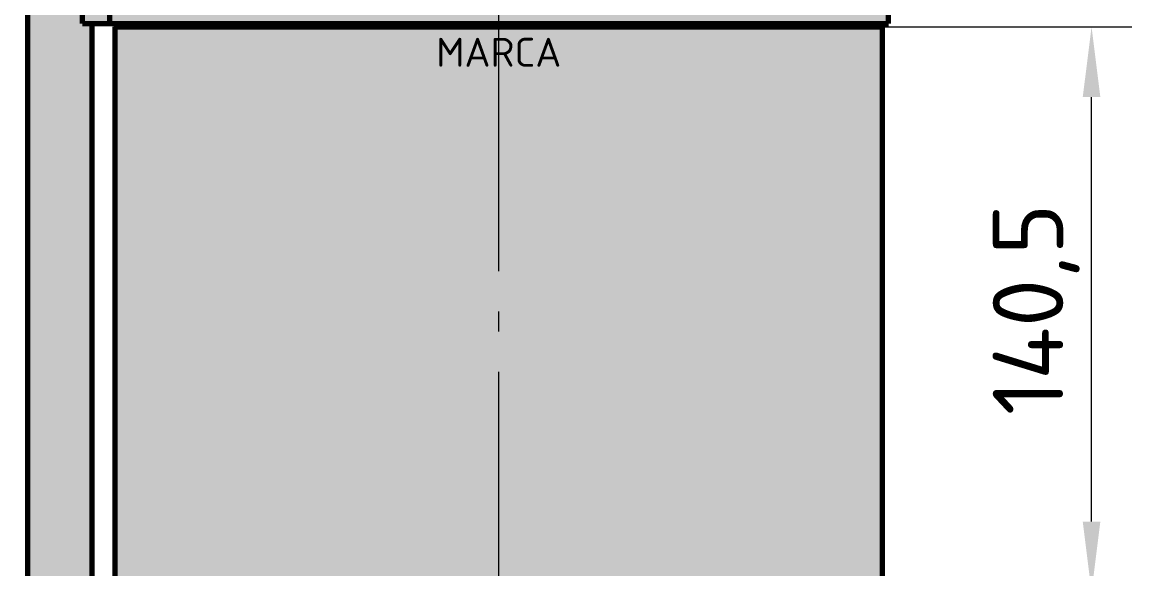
# Model space of a CAD drawing. Header units: millimetres. Extents: x 0 to 2382, y 0 to 420.
# Drawn here: x 2155.8 to 2210.9, y 251.2 to 278.4 of the extents above; entities that cross this region are included whole.
import ezdxf
from ezdxf.enums import TextEntityAlignment as Align

# ---------------------------------------------------------------- set-up
doc = ezdxf.new("R2010")
doc.units = ezdxf.units.MM
doc.linetypes.add('IRAM-F-TRAZO-PUNTO', pattern=[20, 15, -2, 1, -2])
for name, color, linetype, lineweight in [('01-VISIBLE', 7, 'CONTINUOUS', 70), ('03-EJE', 1, 'IRAM-F-TRAZO-PUNTO', 18), ('04-COTA', 3, 'CONTINUOUS', 18), ('13-GRAFICA', 30, 'CONTINUOUS', 18)]:
    doc.layers.add(name, color=color, linetype=linetype, lineweight=lineweight)
doc.styles.add('ISO3098', font='isocpeur.ttf')
doc.dimstyles.new('FLAMA-IRAM', dxfattribs={"dimtxt": 3.5, "dimasz": 3.5, "dimexe": 2, "dimexo": 1.5, "dimgap": 1, "dimtad": 1, "dimdec": 1, "dimtxsty": 'ISO3098', "dimblk": 'IRAM_FLECHA', "dimblk1": 'IRAM_FLECHA', "dimblk2": 'IRAM_FLECHA', "dimcen": 2.5, "dimclrd": 256, "dimclre": 256, "dimclrt": 256, "dimazin": 3, "dimtfac": 1, "dimtmove": 0, "dimatfit": 3, "dimlwd": 18, "dimlwe": 18})

# ---------------------------------------------------------------- blocks, each defined once
blk = doc.blocks.new('IRAM_FLECHA')
blk.add_solid([(0, 0), (-1, 0.125), (-1, -0.125)])

msp = doc.modelspace()

# ---------------------------------------------------------------- hatches: boundary and pattern name
at = {"layer": '13-GRAFICA', "true_color": 0x202020}
h = msp.add_hatch(color=7, dxfattribs=at)
h.dxf.hatch_style = 1
h.paths.add_polyline_path([(2155.273, 234.2), (2155.273, 234.5), (2155.373, 234.5), (2155.373, 235.1), (2155.473, 235.1), (2155.473, 235.7), (2155.573, 235.7), (2155.573, 236.3), (2155.673, 236.3), (2155.673, 236.9), (2155.773, 236.9), (2155.773, 237.5), (2155.873, 237.5), (2155.873, 238.1), (2155.973, 238.1), (2155.973, 238.7), (2156.073, 238.7), (2156.073, 291.9), (2159.273, 291.9), (2159.273, 281.9), (2158.773, 281.9), (2158.773, 278.3), (2159.273, 278.3), (2159.273, 238.6), (2159.373, 238.6), (2159.373, 237.9), (2159.473, 237.9), (2159.473, 237.2), (2159.573, 237.2), (2159.573, 236.5), (2159.673, 236.5), (2159.873, 234.7), (2159.973, 234.7), (2159.973, 234.3), (2160.273, 234.2), (2160.273, 233), (2155.073, 233), (2155.073, 234.2)])
h = msp.add_hatch(color=7, dxfattribs=at)
h.dxf.hatch_style = 1
h.paths.add_polyline_path([(2158.773, 278.3), (2158.773, 281.9), (2198.873, 281.9), (2198.873, 278.3)])
at = {"layer": '13-GRAFICA', "true_color": 0xc4c8ce}
h = msp.add_hatch(color=7, dxfattribs=at)
h.dxf.hatch_style = 1
h.paths.add_polyline_path([(2161.173, 278.3), (2161.173, 278.2), (2160.573, 278.2), (2160.573, 250), (2161.173, 250), (2161.173, 249.4), (2160.473, 249.4), (2160.473, 278.3)])
at = {"layer": '13-GRAFICA', "true_color": 0xffffff}
h = msp.add_hatch(color=7, dxfattribs=at)
h.dxf.hatch_style = 1
h.paths.add_polyline_path([(2160.573, 250), (2160.573, 278.2), (2198.373, 278.2), (2198.373, 250)])
at = {"layer": '13-GRAFICA', "true_color": 0xffd200}
h = msp.add_hatch(color=7, dxfattribs=at)
h.dxf.hatch_style = 1
h.paths.add_polyline_path([(2163.99, 277.719), (2163.99, 277.232), (2163.542, 277.232), (2163.121, 277.232), (2162.727, 277.232), (2162.362, 277.232), (2162.025, 277.232), (2161.717, 277.232), (2161.44, 277.232), (2161.192, 277.232), (2160.975, 277.232), (2160.79, 277.232), (2160.635, 277.232), (2160.573, 277.232), (2160.573, 278.2), (2163.99, 278.2)])
at = {"layer": '13-GRAFICA', "true_color": 0xc4c8ce}
h = msp.add_hatch(color=7, dxfattribs=at)
h.dxf.hatch_style = 1
h.paths.add_polyline_path([(2162.173, 278.3), (2162.173, 278.2), (2161.173, 278.2), (2161.173, 278.3)])
h = msp.add_hatch(color=7, dxfattribs=at)
h.dxf.hatch_style = 1
h.paths.add_polyline_path([(2162.973, 278.3), (2162.973, 278.2), (2162.173, 278.2), (2162.173, 278.3)])
h = msp.add_hatch(color=7, dxfattribs=at)
h.dxf.hatch_style = 1
h.paths.add_polyline_path([(2164.573, 278.3), (2164.573, 278.2), (2162.973, 278.2), (2162.973, 278.3)])
at = {"layer": '13-GRAFICA', "true_color": 0xffd200}
h = msp.add_hatch(color=7, dxfattribs=at)
h.dxf.hatch_style = 1
h.paths.add_polyline_path([(2194.956, 277.503), (2194.956, 276.8), (2194.956, 276.097), (2194.956, 275.394), (2194.956, 274.691), (2194.956, 273.989), (2194.956, 273.286), (2194.483, 273.286), (2193.984, 273.286), (2193.46, 273.286), (2192.913, 273.286), (2192.344, 273.286), (2191.753, 273.286), (2191.141, 273.286), (2190.51, 273.286), (2189.86, 273.286), (2189.193, 273.286), (2188.509, 273.286), (2187.811, 273.286), (2187.098, 273.286), (2186.372, 273.286), (2185.635, 273.286), (2184.888, 273.286), (2184.131, 273.286), (2183.367, 273.286), (2182.596, 273.286), (2181.82, 273.286), (2181.04, 273.286), (2180.257, 273.286), (2179.473, 273.286), (2178.689, 273.286), (2177.906, 273.286), (2177.126, 273.286), (2176.35, 273.286), (2175.579, 273.286), (2174.815, 273.286), (2174.058, 273.286), (2173.311, 273.286), (2172.574, 273.286), (2171.848, 273.286), (2171.135, 273.286), (2170.437, 273.286), (2169.753, 273.286), (2169.086, 273.286), (2168.436, 273.286), (2167.805, 273.286), (2167.193, 273.286), (2166.602, 273.286), (2166.033, 273.286), (2165.486, 273.286), (2164.962, 273.286), (2164.463, 273.286), (2163.99, 273.286), (2163.99, 273.989), (2163.99, 274.691), (2163.99, 275.394), (2163.99, 276.097), (2163.99, 276.8), (2163.99, 277.503), (2163.99, 278.2), (2194.956, 278.2)])
at = {"layer": '13-GRAFICA', "true_color": 0xc4c8ce}
h = msp.add_hatch(color=7, dxfattribs=at)
h.dxf.hatch_style = 1
h.paths.add_polyline_path([(2165.773, 278.3), (2165.773, 278.2), (2164.573, 278.2), (2164.573, 278.3)])
h = msp.add_hatch(color=7, dxfattribs=at)
h.dxf.hatch_style = 1
h.paths.add_polyline_path([(2167.873, 278.3), (2167.873, 278.2), (2165.773, 278.2), (2165.773, 278.3)])
h = msp.add_hatch(color=7, dxfattribs=at)
h.dxf.hatch_style = 1
h.paths.add_polyline_path([(2169.273, 278.3), (2169.273, 278.2), (2167.873, 278.2), (2167.873, 278.3)])
h = msp.add_hatch(color=7, dxfattribs=at)
h.dxf.hatch_style = 1
h.paths.add_polyline_path([(2171.773, 278.3), (2171.773, 278.2), (2169.273, 278.2), (2169.273, 278.3)])
h = msp.add_hatch(color=7, dxfattribs=at)
h.dxf.hatch_style = 1
h.paths.add_polyline_path([(2173.473, 278.3), (2173.473, 278.2), (2171.773, 278.2), (2171.773, 278.3)])
h = msp.add_hatch(color=7, dxfattribs=at)
h.dxf.hatch_style = 1
h.paths.add_polyline_path([(2176.173, 278.3), (2176.173, 278.2), (2173.473, 278.2), (2173.473, 278.3)])
h = msp.add_hatch(color=7, dxfattribs=at)
h.dxf.hatch_style = 1
h.paths.add_polyline_path([(2179.173, 278.3), (2179.173, 278.2), (2176.173, 278.2), (2176.173, 278.3)])
h = msp.add_hatch(color=7, dxfattribs=at)
h.dxf.hatch_style = 1
h.paths.add_polyline_path([(2179.173, 278.2), (2179.173, 278.3), (2179.773, 278.3), (2179.773, 278.2)])
h = msp.add_hatch(color=7, dxfattribs=at)
h.dxf.hatch_style = 1
h.paths.add_polyline_path([(2179.773, 278.2), (2179.773, 278.3), (2182.473, 278.3), (2182.473, 278.2)])
h = msp.add_hatch(color=7, dxfattribs=at)
h.dxf.hatch_style = 1
h.paths.add_polyline_path([(2182.473, 278.2), (2182.473, 278.3), (2184.773, 278.3), (2184.773, 278.2)])
h = msp.add_hatch(color=7, dxfattribs=at)
h.dxf.hatch_style = 1
h.paths.add_polyline_path([(2184.773, 278.2), (2184.773, 278.3), (2185.473, 278.3), (2185.473, 278.2)])
h = msp.add_hatch(color=7, dxfattribs=at)
h.dxf.hatch_style = 1
h.paths.add_polyline_path([(2185.473, 278.2), (2185.473, 278.3), (2186.773, 278.3), (2186.773, 278.2)])
h = msp.add_hatch(color=7, dxfattribs=at)
h.dxf.hatch_style = 1
h.paths.add_polyline_path([(2186.773, 278.2), (2186.773, 278.3), (2189.473, 278.3), (2189.473, 278.2)])
h = msp.add_hatch(color=7, dxfattribs=at)
h.dxf.hatch_style = 1
h.paths.add_polyline_path([(2189.473, 278.2), (2189.473, 278.3), (2190.673, 278.3), (2190.673, 278.2)])
h = msp.add_hatch(color=7, dxfattribs=at)
h.dxf.hatch_style = 1
h.paths.add_polyline_path([(2190.673, 278.2), (2190.673, 278.3), (2193.073, 278.3), (2193.073, 278.2)])
h = msp.add_hatch(color=7, dxfattribs=at)
h.dxf.hatch_style = 1
h.paths.add_polyline_path([(2193.073, 278.2), (2193.073, 278.3), (2193.873, 278.3), (2193.873, 278.2)])
h = msp.add_hatch(color=7, dxfattribs=at)
h.dxf.hatch_style = 1
h.paths.add_polyline_path([(2193.873, 278.2), (2193.873, 278.3), (2194.573, 278.3), (2194.573, 278.2)])
h = msp.add_hatch(color=7, dxfattribs=at)
h.dxf.hatch_style = 1
h.paths.add_polyline_path([(2194.573, 278.2), (2194.573, 278.3), (2195.873, 278.3), (2195.873, 278.2)])
at = {"layer": '13-GRAFICA', "true_color": 0xffd200}
h = msp.add_hatch(color=7, dxfattribs=at)
h.dxf.hatch_style = 1
h.paths.add_polyline_path([(2198.311, 277.232), (2198.156, 277.232), (2197.971, 277.232), (2197.754, 277.232), (2197.506, 277.232), (2197.229, 277.232), (2196.921, 277.232), (2196.584, 277.232), (2196.219, 277.232), (2195.825, 277.232), (2195.404, 277.232), (2194.956, 277.232), (2194.956, 277.719), (2194.956, 278.2), (2198.373, 278.2), (2198.373, 277.232)])
at = {"layer": '13-GRAFICA', "true_color": 0xc4c8ce}
h = msp.add_hatch(color=7, dxfattribs=at)
h.dxf.hatch_style = 1
h.paths.add_polyline_path([(2195.873, 278.2), (2195.873, 278.3), (2196.373, 278.3), (2196.373, 278.2)])
h = msp.add_hatch(color=7, dxfattribs=at)
h.dxf.hatch_style = 1
h.paths.add_polyline_path([(2196.373, 278.2), (2196.373, 278.3), (2197.873, 278.3), (2197.873, 278.2)])
h = msp.add_hatch(color=7, dxfattribs=at)
h.dxf.hatch_style = 1
h.paths.add_polyline_path([(2198.373, 250), (2198.373, 278.2), (2197.873, 278.2), (2197.873, 278.3), (2198.473, 278.3), (2198.473, 231.8), (2198.073, 231.8), (2198.073, 231.9), (2197.973, 231.9), (2197.973, 231.5), (2198.073, 231.5), (2198.073, 231.6), (2198.473, 231.6), (2198.473, 229), (2197.873, 229), (2197.873, 231.6), (2197.873, 231.8), (2197.873, 250)])
at = {"layer": '13-GRAFICA', "true_color": 0x191919}
h = msp.add_hatch(color=7, dxfattribs=at)
h.dxf.hatch_style = 1
h.paths.add_polyline_path([(2194.483, 272.531), (2193.984, 272.531), (2193.46, 272.531), (2192.913, 272.531), (2192.344, 272.531), (2191.753, 272.531), (2191.141, 272.531), (2190.51, 272.531), (2189.86, 272.531), (2189.193, 272.531), (2188.509, 272.531), (2187.811, 272.531), (2187.098, 272.531), (2186.372, 272.531), (2185.635, 272.531), (2184.888, 272.531), (2184.131, 272.531), (2183.367, 272.531), (2182.596, 272.531), (2181.82, 272.531), (2181.04, 272.531), (2180.257, 272.531), (2179.473, 272.531), (2178.689, 272.531), (2177.906, 272.531), (2177.126, 272.531), (2176.35, 272.531), (2175.579, 272.531), (2174.815, 272.531), (2174.058, 272.531), (2173.311, 272.531), (2172.574, 272.531), (2171.848, 272.531), (2171.135, 272.531), (2170.437, 272.531), (2169.753, 272.531), (2169.086, 272.531), (2168.436, 272.531), (2167.805, 272.531), (2167.193, 272.531), (2166.602, 272.531), (2166.033, 272.531), (2165.486, 272.531), (2164.962, 272.531), (2164.463, 272.531), (2163.99, 272.531), (2163.99, 273.286), (2164.463, 273.286), (2164.962, 273.286), (2165.486, 273.286), (2166.033, 273.286), (2166.602, 273.286), (2167.193, 273.286), (2167.805, 273.286), (2168.436, 273.286), (2169.086, 273.286), (2169.753, 273.286), (2170.437, 273.286), (2171.135, 273.286), (2171.848, 273.286), (2172.574, 273.286), (2173.311, 273.286), (2174.058, 273.286), (2174.815, 273.286), (2175.579, 273.286), (2176.35, 273.286), (2177.126, 273.286), (2177.906, 273.286), (2178.689, 273.286), (2179.473, 273.286), (2180.257, 273.286), (2181.04, 273.286), (2181.82, 273.286), (2182.596, 273.286), (2183.367, 273.286), (2184.131, 273.286), (2184.888, 273.286), (2185.635, 273.286), (2186.372, 273.286), (2187.098, 273.286), (2187.811, 273.286), (2188.509, 273.286), (2189.193, 273.286), (2189.86, 273.286), (2190.51, 273.286), (2191.141, 273.286), (2191.753, 273.286), (2192.344, 273.286), (2192.913, 273.286), (2193.46, 273.286), (2193.984, 273.286), (2194.483, 273.286), (2194.956, 273.286), (2194.956, 272.531)])
at = {"layer": '13-GRAFICA', "true_color": 0xebebeb}
h = msp.add_hatch(color=7, dxfattribs=at)
h.dxf.hatch_style = 1
h.paths.add_polyline_path([(2168.884, 261.43), (2168.273, 261.43), (2167.679, 261.43), (2167.103, 261.43), (2166.546, 261.43), (2166.008, 261.43), (2165.49, 261.43), (2165.49, 262.21), (2165.49, 262.99), (2165.49, 263.77), (2165.49, 264.55), (2165.49, 265.33), (2166.008, 265.33), (2166.546, 265.33), (2167.103, 265.33), (2167.679, 265.33), (2168.273, 265.33), (2168.884, 265.33), (2169.51, 265.33), (2169.51, 264.55), (2169.51, 263.77), (2169.51, 262.99), (2169.51, 262.21), (2169.51, 261.43)])
h = msp.add_hatch(color=7, dxfattribs=at)
h.dxf.hatch_style = 1
h.paths.add_polyline_path([(2176.978, 261.43), (2176.243, 261.43), (2175.514, 261.43), (2174.79, 261.43), (2174.074, 261.43), (2173.365, 261.43), (2172.666, 261.43), (2172.666, 262.21), (2172.666, 262.99), (2172.666, 263.77), (2172.666, 264.55), (2172.666, 265.33), (2173.365, 265.33), (2174.074, 265.33), (2174.79, 265.33), (2175.514, 265.33), (2176.243, 265.33), (2176.978, 265.33), (2177.716, 265.33), (2177.716, 264.55), (2177.716, 263.77), (2177.716, 262.99), (2177.716, 262.21), (2177.716, 261.43)])
h = msp.add_hatch(color=7, dxfattribs=at)
h.dxf.hatch_style = 1
h.paths.add_polyline_path([(2185.581, 261.43), (2184.872, 261.43), (2184.156, 261.43), (2183.432, 261.43), (2182.703, 261.43), (2181.968, 261.43), (2181.23, 261.43), (2181.23, 262.21), (2181.23, 262.99), (2181.23, 263.77), (2181.23, 264.55), (2181.23, 265.33), (2181.968, 265.33), (2182.703, 265.33), (2183.432, 265.33), (2184.156, 265.33), (2184.872, 265.33), (2185.581, 265.33), (2186.28, 265.33), (2186.28, 264.55), (2186.28, 263.77), (2186.28, 262.99), (2186.28, 262.21), (2186.28, 261.43)])
h = msp.add_hatch(color=7, dxfattribs=at)
h.dxf.hatch_style = 1
h.paths.add_polyline_path([(2192.938, 261.43), (2192.4, 261.43), (2191.843, 261.43), (2191.267, 261.43), (2190.673, 261.43), (2190.062, 261.43), (2189.436, 261.43), (2189.436, 262.21), (2189.436, 262.99), (2189.436, 263.77), (2189.436, 264.55), (2189.436, 265.33), (2190.062, 265.33), (2190.673, 265.33), (2191.267, 265.33), (2191.843, 265.33), (2192.4, 265.33), (2192.938, 265.33), (2193.456, 265.33), (2193.456, 264.55), (2193.456, 263.77), (2193.456, 262.99), (2193.456, 262.21), (2193.456, 261.43)])
at = {"layer": '13-GRAFICA', "true_color": 0x009146}
h = msp.add_hatch(color=7, dxfattribs=at)
h.dxf.hatch_style = 1
h.paths.add_polyline_path([(2164.395, 256.905), (2164.627, 257.551), (2164.865, 258.197), (2165.109, 258.842), (2165.358, 259.488), (2165.613, 260.134), (2165.872, 259.488), (2166.137, 258.842), (2166.407, 258.197), (2166.682, 257.551), (2166.962, 256.905), (2167.246, 256.259), (2166.682, 256.259), (2166.137, 256.259), (2165.613, 256.259), (2165.109, 256.259), (2164.627, 256.259), (2164.168, 256.259)])
at = {"layer": '13-GRAFICA', "true_color": 0x191919}
h = msp.add_hatch(color=7, dxfattribs=at)
h.dxf.hatch_style = 1
h.paths.add_polyline_path([(2171.161, 257.551), (2170.827, 256.905), (2170.496, 256.259), (2169.844, 256.259), (2169.207, 256.259), (2168.586, 256.259), (2168.281, 256.905), (2167.981, 257.551), (2167.685, 258.197), (2167.981, 258.842), (2168.281, 259.488), (2168.586, 260.134), (2169.207, 260.134), (2169.844, 260.134), (2170.496, 260.134), (2170.827, 259.488), (2171.161, 258.842), (2171.499, 258.197)])
at = {"layer": '13-GRAFICA', "true_color": 0xc81e2d}
h = msp.add_hatch(color=7, dxfattribs=at)
h.dxf.hatch_style = 1
h.paths.add_polyline_path([(2194.483, 255.083), (2193.984, 255.083), (2193.46, 255.083), (2192.913, 255.083), (2192.344, 255.083), (2191.753, 255.083), (2191.141, 255.083), (2190.51, 255.083), (2189.86, 255.083), (2189.193, 255.083), (2188.509, 255.083), (2187.811, 255.083), (2187.098, 255.083), (2186.372, 255.083), (2185.635, 255.083), (2184.888, 255.083), (2184.131, 255.083), (2183.367, 255.083), (2182.596, 255.083), (2181.82, 255.083), (2181.04, 255.083), (2180.257, 255.083), (2179.473, 255.083), (2178.689, 255.083), (2177.906, 255.083), (2177.126, 255.083), (2176.35, 255.083), (2175.579, 255.083), (2174.815, 255.083), (2174.058, 255.083), (2173.311, 255.083), (2172.574, 255.083), (2171.848, 255.083), (2171.135, 255.083), (2170.437, 255.083), (2169.753, 255.083), (2169.086, 255.083), (2168.436, 255.083), (2167.805, 255.083), (2167.193, 255.083), (2166.602, 255.083), (2166.033, 255.083), (2165.486, 255.083), (2164.962, 255.083), (2164.463, 255.083), (2163.99, 255.083), (2163.99, 255.803), (2164.463, 255.803), (2164.962, 255.803), (2165.486, 255.803), (2166.033, 255.803), (2166.602, 255.803), (2167.193, 255.803), (2167.805, 255.803), (2168.436, 255.803), (2169.086, 255.803), (2169.753, 255.803), (2170.437, 255.803), (2171.135, 255.803), (2171.848, 255.803), (2172.574, 255.803), (2173.311, 255.803), (2174.058, 255.803), (2174.815, 255.803), (2175.579, 255.803), (2176.35, 255.803), (2177.126, 255.803), (2177.906, 255.803), (2178.689, 255.803), (2179.473, 255.803), (2180.257, 255.803), (2181.04, 255.803), (2181.82, 255.803), (2182.596, 255.803), (2183.367, 255.803), (2184.131, 255.803), (2184.888, 255.803), (2185.635, 255.803), (2186.372, 255.803), (2187.098, 255.803), (2187.811, 255.803), (2188.509, 255.803), (2189.193, 255.803), (2189.86, 255.803), (2190.51, 255.803), (2191.141, 255.803), (2191.753, 255.803), (2192.344, 255.803), (2192.913, 255.803), (2193.46, 255.803), (2193.984, 255.803), (2194.483, 255.803), (2194.956, 255.803), (2194.956, 255.083)])
at = {"layer": '13-GRAFICA', "true_color": 0x005eaa}
h = msp.add_hatch(color=7, dxfattribs=at)
h.dxf.hatch_style = 1
h.paths.add_polyline_path([(2167.797, 252.701), (2167.79, 252.61), (2167.778, 252.52), (2167.762, 252.431), (2167.741, 252.344), (2167.715, 252.258), (2167.686, 252.175), (2167.652, 252.095), (2167.614, 252.017), (2167.572, 251.943), (2167.527, 251.872), (2167.478, 251.806), (2167.426, 251.743), (2167.372, 251.685), (2167.314, 251.632), (2167.254, 251.584), (2167.193, 251.541), (2167.129, 251.503), (2167.064, 251.471), (2166.997, 251.445), (2166.93, 251.424), (2166.862, 251.409), (2166.794, 251.4), (2166.726, 251.397), (2166.658, 251.4), (2166.591, 251.409), (2166.524, 251.424), (2166.459, 251.445), (2166.395, 251.471), (2166.333, 251.503), (2166.272, 251.541), (2166.214, 251.584), (2166.158, 251.632), (2166.105, 251.685), (2166.055, 251.743), (2166.007, 251.806), (2165.963, 251.872), (2165.922, 251.943), (2165.885, 252.017), (2165.851, 252.095), (2165.82, 252.175), (2165.794, 252.258), (2165.772, 252.344), (2165.753, 252.431), (2165.739, 252.52), (2165.728, 252.61), (2165.722, 252.701), (2165.72, 252.792), (2165.722, 252.883), (2165.728, 252.974), (2165.739, 253.064), (2165.753, 253.153), (2165.772, 253.241), (2165.794, 253.326), (2165.82, 253.409), (2165.851, 253.49), (2165.885, 253.567), (2165.922, 253.641), (2165.963, 253.712), (2166.007, 253.779), (2166.055, 253.841), (2166.105, 253.899), (2166.158, 253.952), (2166.214, 254), (2166.272, 254.043), (2166.333, 254.081), (2166.395, 254.113), (2166.459, 254.14), (2166.524, 254.16), (2166.591, 254.175), (2166.658, 254.184), (2166.726, 254.187), (2166.794, 254.184), (2166.862, 254.175), (2166.93, 254.16), (2166.997, 254.14), (2167.064, 254.113), (2167.129, 254.081), (2167.193, 254.043), (2167.254, 254), (2167.314, 253.952), (2167.372, 253.899), (2167.426, 253.841), (2167.478, 253.779), (2167.527, 253.712), (2167.572, 253.641), (2167.614, 253.567), (2167.652, 253.49), (2167.686, 253.409), (2167.715, 253.326), (2167.741, 253.241), (2167.762, 253.153), (2167.778, 253.064), (2167.79, 252.974), (2167.797, 252.883), (2167.799, 252.792)])
at = {"layer": '13-GRAFICA', "true_color": 0x009146}
h = msp.add_hatch(color=7, dxfattribs=at)
h.dxf.hatch_style = 1
h.paths.add_polyline_path([(2173.969, 252.701), (2173.96, 252.61), (2173.946, 252.52), (2173.926, 252.431), (2173.901, 252.344), (2173.87, 252.258), (2173.834, 252.175), (2173.793, 252.095), (2173.747, 252.017), (2173.696, 251.943), (2173.641, 251.872), (2173.582, 251.806), (2173.518, 251.743), (2173.451, 251.685), (2173.381, 251.632), (2173.307, 251.584), (2173.231, 251.541), (2173.153, 251.503), (2173.072, 251.471), (2172.99, 251.445), (2172.906, 251.424), (2172.822, 251.409), (2172.737, 251.4), (2172.651, 251.397), (2172.566, 251.4), (2172.482, 251.409), (2172.398, 251.424), (2172.315, 251.445), (2172.234, 251.471), (2172.155, 251.503), (2172.079, 251.541), (2172.004, 251.584), (2171.933, 251.632), (2171.865, 251.685), (2171.8, 251.743), (2171.739, 251.806), (2171.682, 251.872), (2171.629, 251.943), (2171.581, 252.017), (2171.537, 252.095), (2171.498, 252.175), (2171.464, 252.258), (2171.434, 252.344), (2171.41, 252.431), (2171.392, 252.52), (2171.378, 252.61), (2171.37, 252.701), (2171.367, 252.792), (2171.37, 252.883), (2171.378, 252.974), (2171.392, 253.064), (2171.41, 253.153), (2171.434, 253.241), (2171.464, 253.326), (2171.498, 253.409), (2171.537, 253.49), (2171.581, 253.567), (2171.629, 253.641), (2171.682, 253.712), (2171.739, 253.779), (2171.8, 253.841), (2171.865, 253.899), (2171.933, 253.952), (2172.004, 254), (2172.079, 254.043), (2172.155, 254.081), (2172.234, 254.113), (2172.315, 254.14), (2172.398, 254.16), (2172.482, 254.175), (2172.566, 254.184), (2172.651, 254.187), (2172.737, 254.184), (2172.822, 254.175), (2172.906, 254.16), (2172.99, 254.14), (2173.072, 254.113), (2173.153, 254.081), (2173.231, 254.043), (2173.307, 254), (2173.381, 253.952), (2173.451, 253.899), (2173.518, 253.841), (2173.582, 253.779), (2173.641, 253.712), (2173.696, 253.641), (2173.747, 253.567), (2173.793, 253.49), (2173.834, 253.409), (2173.87, 253.326), (2173.901, 253.241), (2173.926, 253.153), (2173.946, 253.064), (2173.96, 252.974), (2173.969, 252.883), (2173.972, 252.792)])
at = {"layer": '13-GRAFICA', "true_color": 0xffd200}
h = msp.add_hatch(color=7, dxfattribs=at)
h.dxf.hatch_style = 1
h.paths.add_polyline_path([(2180.864, 252.701), (2180.855, 252.61), (2180.84, 252.52), (2180.819, 252.431), (2180.793, 252.344), (2180.761, 252.258), (2180.723, 252.175), (2180.68, 252.095), (2180.632, 252.017), (2180.579, 251.943), (2180.521, 251.872), (2180.459, 251.806), (2180.392, 251.743), (2180.322, 251.685), (2180.248, 251.632), (2180.17, 251.584), (2180.09, 251.541), (2180.007, 251.503), (2179.921, 251.471), (2179.834, 251.445), (2179.745, 251.424), (2179.655, 251.409), (2179.564, 251.4), (2179.473, 251.397), (2179.382, 251.4), (2179.291, 251.409), (2179.201, 251.424), (2179.112, 251.445), (2179.025, 251.471), (2178.939, 251.503), (2178.856, 251.541), (2178.776, 251.584), (2178.698, 251.632), (2178.624, 251.685), (2178.554, 251.743), (2178.487, 251.806), (2178.425, 251.872), (2178.367, 251.943), (2178.314, 252.017), (2178.266, 252.095), (2178.223, 252.175), (2178.185, 252.258), (2178.153, 252.344), (2178.127, 252.431), (2178.106, 252.52), (2178.091, 252.61), (2178.082, 252.701), (2178.079, 252.792), (2178.082, 252.883), (2178.091, 252.974), (2178.106, 253.064), (2178.127, 253.153), (2178.153, 253.241), (2178.185, 253.326), (2178.223, 253.409), (2178.266, 253.49), (2178.314, 253.567), (2178.367, 253.641), (2178.425, 253.712), (2178.487, 253.779), (2178.554, 253.841), (2178.624, 253.899), (2178.698, 253.952), (2178.776, 254), (2178.856, 254.043), (2178.939, 254.081), (2179.025, 254.113), (2179.112, 254.14), (2179.201, 254.16), (2179.291, 254.175), (2179.382, 254.184), (2179.473, 254.187), (2179.564, 254.184), (2179.655, 254.175), (2179.745, 254.16), (2179.834, 254.14), (2179.921, 254.113), (2180.007, 254.081), (2180.09, 254.043), (2180.17, 254), (2180.248, 253.952), (2180.322, 253.899), (2180.392, 253.841), (2180.459, 253.779), (2180.521, 253.712), (2180.579, 253.641), (2180.632, 253.567), (2180.68, 253.49), (2180.723, 253.409), (2180.761, 253.326), (2180.793, 253.241), (2180.819, 253.153), (2180.84, 253.064), (2180.855, 252.974), (2180.864, 252.883), (2180.867, 252.792)])
at = {"layer": '13-GRAFICA', "true_color": 0x00468c}
h = msp.add_hatch(color=7, dxfattribs=at)
h.dxf.hatch_style = 1
h.paths.add_polyline_path([(2187.576, 252.701), (2187.568, 252.61), (2187.554, 252.52), (2187.536, 252.431), (2187.512, 252.344), (2187.482, 252.258), (2187.448, 252.175), (2187.409, 252.095), (2187.365, 252.017), (2187.317, 251.943), (2187.264, 251.872), (2187.207, 251.806), (2187.146, 251.743), (2187.081, 251.685), (2187.013, 251.632), (2186.942, 251.584), (2186.867, 251.541), (2186.791, 251.503), (2186.712, 251.471), (2186.631, 251.445), (2186.548, 251.424), (2186.464, 251.409), (2186.38, 251.4), (2186.295, 251.397), (2186.209, 251.4), (2186.124, 251.409), (2186.04, 251.424), (2185.956, 251.445), (2185.874, 251.471), (2185.793, 251.503), (2185.715, 251.541), (2185.639, 251.584), (2185.565, 251.632), (2185.495, 251.685), (2185.428, 251.743), (2185.364, 251.806), (2185.305, 251.872), (2185.25, 251.943), (2185.199, 252.017), (2185.153, 252.095), (2185.112, 252.175), (2185.076, 252.258), (2185.045, 252.344), (2185.02, 252.431), (2185, 252.52), (2184.986, 252.61), (2184.977, 252.701), (2184.974, 252.792), (2184.977, 252.883), (2184.986, 252.974), (2185, 253.064), (2185.02, 253.153), (2185.045, 253.241), (2185.076, 253.326), (2185.112, 253.409), (2185.153, 253.49), (2185.199, 253.567), (2185.25, 253.641), (2185.305, 253.712), (2185.364, 253.779), (2185.428, 253.841), (2185.495, 253.899), (2185.565, 253.952), (2185.639, 254), (2185.715, 254.043), (2185.793, 254.081), (2185.874, 254.113), (2185.956, 254.14), (2186.04, 254.16), (2186.124, 254.175), (2186.209, 254.184), (2186.295, 254.187), (2186.38, 254.184), (2186.464, 254.175), (2186.548, 254.16), (2186.631, 254.14), (2186.712, 254.113), (2186.791, 254.081), (2186.867, 254.043), (2186.942, 254), (2187.013, 253.952), (2187.081, 253.899), (2187.146, 253.841), (2187.207, 253.779), (2187.264, 253.712), (2187.317, 253.641), (2187.365, 253.567), (2187.409, 253.49), (2187.448, 253.409), (2187.482, 253.326), (2187.512, 253.241), (2187.536, 253.153), (2187.554, 253.064), (2187.568, 252.974), (2187.576, 252.883), (2187.579, 252.792)])
at = {"layer": '13-GRAFICA', "true_color": 0x191919}
h = msp.add_hatch(color=7, dxfattribs=at)
h.dxf.hatch_style = 1
h.paths.add_polyline_path([(2193.224, 252.701), (2193.218, 252.61), (2193.207, 252.52), (2193.193, 252.431), (2193.174, 252.344), (2193.152, 252.258), (2193.126, 252.175), (2193.095, 252.095), (2193.061, 252.017), (2193.024, 251.943), (2192.983, 251.872), (2192.939, 251.806), (2192.891, 251.743), (2192.841, 251.685), (2192.788, 251.632), (2192.732, 251.584), (2192.674, 251.541), (2192.613, 251.503), (2192.551, 251.471), (2192.487, 251.445), (2192.422, 251.424), (2192.355, 251.409), (2192.288, 251.4), (2192.22, 251.397), (2192.152, 251.4), (2192.084, 251.409), (2192.016, 251.424), (2191.949, 251.445), (2191.882, 251.471), (2191.817, 251.503), (2191.753, 251.541), (2191.692, 251.584), (2191.632, 251.632), (2191.574, 251.685), (2191.52, 251.743), (2191.468, 251.806), (2191.419, 251.872), (2191.374, 251.943), (2191.332, 252.017), (2191.294, 252.095), (2191.26, 252.175), (2191.231, 252.258), (2191.205, 252.344), (2191.184, 252.431), (2191.168, 252.52), (2191.156, 252.61), (2191.149, 252.701), (2191.147, 252.792), (2191.149, 252.883), (2191.156, 252.974), (2191.168, 253.064), (2191.184, 253.153), (2191.205, 253.241), (2191.231, 253.326), (2191.26, 253.409), (2191.294, 253.49), (2191.332, 253.567), (2191.374, 253.641), (2191.419, 253.712), (2191.468, 253.779), (2191.52, 253.841), (2191.574, 253.899), (2191.632, 253.952), (2191.692, 254), (2191.753, 254.043), (2191.817, 254.081), (2191.882, 254.113), (2191.949, 254.14), (2192.016, 254.16), (2192.084, 254.175), (2192.152, 254.184), (2192.22, 254.187), (2192.288, 254.184), (2192.355, 254.175), (2192.422, 254.16), (2192.487, 254.14), (2192.551, 254.113), (2192.613, 254.081), (2192.674, 254.043), (2192.732, 254), (2192.788, 253.952), (2192.841, 253.899), (2192.891, 253.841), (2192.939, 253.779), (2192.983, 253.712), (2193.024, 253.641), (2193.061, 253.567), (2193.095, 253.49), (2193.126, 253.409), (2193.152, 253.326), (2193.174, 253.241), (2193.193, 253.153), (2193.207, 253.064), (2193.218, 252.974), (2193.224, 252.883), (2193.226, 252.792)])

# ---------------------------------------------------------------- linework, layer by layer
at = {"layer": '01-VISIBLE'}
for p, q in [((2156.073, 239), (2156.073, 291.885)), ((2158.791, 278.308), (2158.791, 281.908)), ((2160.15, 278.308), (2160.15, 281.908)), ((2198.833, 278.308), (2198.833, 281.908)), ((2158.791, 278.308), (2160.15, 278.308)), ((2159.273, 239), (2159.273, 278.308)), ((2160.413, 250.047), (2160.413, 278.153)), ((2160.473, 278.153), (2160.473, 278.308)), ((2179.173, 278.153), (2179.173, 278.308)), ((2179.773, 278.153), (2179.773, 278.308)), ((2198.473, 278.153), (2198.473, 278.308)), ((2198.533, 250.047), (2198.533, 278.153))]:
    msp.add_line(p, q, dxfattribs=at)
for points in [[(2160.15, 278.308), (2160.25, 278.308), (2160.351, 278.308), (2160.451, 278.308), (2160.551, 278.308), (2160.651, 278.308), (2160.752, 278.308), (2160.852, 278.308), (2160.952, 278.308), (2161.052, 278.308), (2161.152, 278.308), (2161.253, 278.308), (2161.353, 278.308), (2161.453, 278.308), (2161.553, 278.308), (2161.653, 278.308), (2161.754, 278.308), (2161.854, 278.308), (2161.954, 278.308), (2162.054, 278.308), (2162.155, 278.308), (2162.255, 278.308), (2162.355, 278.308), (2162.455, 278.308), (2162.555, 278.308), (2162.656, 278.308), (2162.756, 278.308), (2162.856, 278.308), (2162.956, 278.308), (2163.056, 278.308), (2163.157, 278.308), (2163.257, 278.308), (2163.357, 278.308), (2163.457, 278.308), (2163.558, 278.308), (2163.658, 278.308), (2163.758, 278.308), (2163.858, 278.308), (2163.958, 278.308), (2164.059, 278.308), (2164.159, 278.308), (2164.259, 278.308), (2164.359, 278.308), (2164.459, 278.308), (2164.56, 278.308), (2164.66, 278.308), (2164.76, 278.308), (2164.86, 278.308), (2164.961, 278.308), (2165.061, 278.308), (2165.161, 278.308), (2165.261, 278.308), (2165.361, 278.308), (2165.462, 278.308), (2165.562, 278.308), (2165.662, 278.308), (2165.762, 278.308), (2165.862, 278.308), (2165.963, 278.308), (2166.063, 278.308), (2166.163, 278.308), (2166.263, 278.308), (2166.364, 278.308), (2166.464, 278.308), (2166.564, 278.308), (2166.664, 278.308), (2166.764, 278.308), (2166.865, 278.308), (2166.965, 278.308), (2167.065, 278.308), (2167.165, 278.308), (2167.265, 278.308), (2167.366, 278.308), (2167.466, 278.308), (2167.566, 278.308), (2167.666, 278.308), (2167.767, 278.308), (2167.867, 278.308), (2167.967, 278.308), (2168.067, 278.308), (2168.167, 278.308), (2168.268, 278.308), (2168.368, 278.308), (2168.468, 278.308), (2168.568, 278.308), (2168.668, 278.308), (2168.769, 278.308), (2168.869, 278.308), (2168.969, 278.308), (2169.069, 278.308), (2169.17, 278.308), (2169.27, 278.308), (2169.37, 278.308), (2169.47, 278.308), (2169.57, 278.308), (2169.671, 278.308), (2169.771, 278.308), (2169.871, 278.308), (2169.971, 278.308), (2170.071, 278.308), (2170.172, 278.308), (2170.272, 278.308), (2170.372, 278.308), (2170.472, 278.308), (2170.573, 278.308), (2170.673, 278.308), (2170.773, 278.308), (2170.873, 278.308), (2170.973, 278.308), (2171.074, 278.308), (2171.174, 278.308), (2171.274, 278.308), (2171.374, 278.308), (2171.474, 278.308), (2171.575, 278.308), (2171.675, 278.308), (2171.775, 278.308), (2171.875, 278.308), (2171.976, 278.308), (2172.076, 278.308), (2172.176, 278.308), (2172.276, 278.308), (2172.376, 278.308), (2172.477, 278.308), (2172.577, 278.308), (2172.677, 278.308), (2172.777, 278.308), (2172.877, 278.308), (2172.978, 278.308), (2173.078, 278.308), (2173.178, 278.308), (2173.278, 278.308), (2173.379, 278.308), (2173.479, 278.308), (2173.579, 278.308), (2173.679, 278.308), (2173.779, 278.308), (2173.88, 278.308), (2173.98, 278.308), (2174.08, 278.308), (2174.18, 278.308), (2174.28, 278.308), (2174.381, 278.308), (2174.481, 278.308), (2174.581, 278.308), (2174.681, 278.308), (2174.782, 278.308), (2174.882, 278.308), (2174.982, 278.308), (2175.082, 278.308), (2175.182, 278.308), (2175.283, 278.308), (2175.383, 278.308), (2175.483, 278.308), (2175.583, 278.308), (2175.683, 278.308), (2175.784, 278.308), (2175.884, 278.308), (2175.984, 278.308), (2176.084, 278.308), (2176.185, 278.308), (2176.285, 278.308), (2176.385, 278.308), (2176.485, 278.308), (2176.585, 278.308), (2176.686, 278.308), (2176.786, 278.308), (2176.886, 278.308), (2176.986, 278.308), (2177.086, 278.308), (2177.187, 278.308), (2177.287, 278.308), (2177.387, 278.308), (2177.487, 278.308), (2177.588, 278.308), (2177.688, 278.308), (2177.788, 278.308), (2177.888, 278.308), (2177.988, 278.308), (2178.089, 278.308), (2178.189, 278.308), (2178.289, 278.308), (2178.389, 278.308), (2178.489, 278.308), (2178.59, 278.308), (2178.69, 278.308), (2178.79, 278.308), (2178.89, 278.308), (2178.991, 278.308), (2179.091, 278.308), (2179.191, 278.308), (2179.291, 278.308), (2179.391, 278.308), (2179.492, 278.308), (2179.592, 278.308), (2179.692, 278.308), (2179.792, 278.308), (2179.892, 278.308), (2179.993, 278.308), (2180.093, 278.308), (2180.193, 278.308), (2180.293, 278.308), (2180.394, 278.308), (2180.494, 278.308), (2180.594, 278.308), (2180.694, 278.308), (2180.794, 278.308), (2180.895, 278.308), (2180.995, 278.308), (2181.095, 278.308), (2181.195, 278.308), (2181.295, 278.308), (2181.396, 278.308), (2181.496, 278.308), (2181.596, 278.308), (2181.696, 278.308), (2181.797, 278.308), (2181.897, 278.308), (2181.997, 278.308), (2182.097, 278.308), (2182.197, 278.308), (2182.298, 278.308), (2182.398, 278.308), (2182.498, 278.308), (2182.598, 278.308), (2182.698, 278.308), (2182.799, 278.308), (2182.899, 278.308), (2182.999, 278.308), (2183.099, 278.308), (2183.2, 278.308), (2183.3, 278.308), (2183.4, 278.308), (2183.5, 278.308), (2183.6, 278.308), (2183.701, 278.308), (2183.801, 278.308), (2183.901, 278.308), (2184.001, 278.308), (2184.101, 278.308), (2184.202, 278.308), (2184.302, 278.308), (2184.402, 278.308), (2184.502, 278.308), (2184.603, 278.308), (2184.703, 278.308), (2184.803, 278.308), (2184.903, 278.308), (2185.003, 278.308), (2185.104, 278.308), (2185.204, 278.308), (2185.304, 278.308), (2185.404, 278.308), (2185.504, 278.308), (2185.605, 278.308), (2185.705, 278.308), (2185.805, 278.308), (2185.905, 278.308), (2186.006, 278.308), (2186.106, 278.308), (2186.206, 278.308), (2186.306, 278.308), (2186.406, 278.308), (2186.507, 278.308), (2186.607, 278.308), (2186.707, 278.308), (2186.807, 278.308), (2186.907, 278.308), (2187.008, 278.308), (2187.108, 278.308), (2187.208, 278.308), (2187.308, 278.308), (2187.409, 278.308), (2187.509, 278.308), (2187.609, 278.308), (2187.709, 278.308), (2187.809, 278.308), (2187.91, 278.308), (2188.01, 278.308), (2188.11, 278.308), (2188.21, 278.308), (2188.31, 278.308), (2188.411, 278.308), (2188.511, 278.308), (2188.611, 278.308), (2188.711, 278.308), (2188.812, 278.308), (2188.912, 278.308), (2189.012, 278.308), (2189.112, 278.308), (2189.212, 278.308), (2189.313, 278.308), (2189.413, 278.308), (2189.513, 278.308), (2189.613, 278.308), (2189.713, 278.308), (2189.814, 278.308), (2189.914, 278.308), (2190.014, 278.308), (2190.114, 278.308), (2190.215, 278.308), (2190.315, 278.308), (2190.415, 278.308), (2190.515, 278.308), (2190.615, 278.308), (2190.716, 278.308), (2190.816, 278.308), (2190.916, 278.308), (2191.016, 278.308), (2191.116, 278.308), (2191.217, 278.308), (2191.317, 278.308), (2191.417, 278.308), (2191.517, 278.308), (2191.618, 278.308), (2191.718, 278.308), (2191.818, 278.308), (2191.918, 278.308), (2192.018, 278.308), (2192.119, 278.308), (2192.219, 278.308), (2192.319, 278.308), (2192.419, 278.308), (2192.519, 278.308), (2192.62, 278.308), (2192.72, 278.308), (2192.82, 278.308), (2192.92, 278.308), (2193.021, 278.308), (2193.121, 278.308), (2193.221, 278.308), (2193.321, 278.308), (2193.421, 278.308), (2193.522, 278.308), (2193.622, 278.308), (2193.722, 278.308), (2193.822, 278.308), (2193.922, 278.308), (2194.023, 278.308), (2194.123, 278.308), (2194.223, 278.308), (2194.323, 278.308), (2194.424, 278.308), (2194.524, 278.308), (2194.624, 278.308), (2194.724, 278.308), (2194.824, 278.308), (2194.925, 278.308), (2195.025, 278.308), (2195.125, 278.308), (2195.225, 278.308), (2195.325, 278.308), (2195.426, 278.308), (2195.526, 278.308), (2195.626, 278.308), (2195.726, 278.308), (2195.827, 278.308), (2195.927, 278.308), (2196.027, 278.308), (2196.127, 278.308), (2196.227, 278.308), (2196.328, 278.308), (2196.428, 278.308), (2196.528, 278.308), (2196.628, 278.308), (2196.728, 278.308), (2196.829, 278.308), (2196.929, 278.308), (2197.029, 278.308), (2197.129, 278.308), (2197.23, 278.308), (2197.33, 278.308), (2197.43, 278.308), (2197.53, 278.308), (2197.63, 278.308), (2197.731, 278.308), (2197.831, 278.308), (2197.931, 278.308), (2198.031, 278.308), (2198.131, 278.308), (2198.232, 278.308), (2198.332, 278.308), (2198.432, 278.308), (2198.532, 278.308), (2198.633, 278.308), (2198.733, 278.308), (2198.833, 278.308)], [(2160.413, 278.153), (2160.513, 278.153), (2160.613, 278.153), (2160.713, 278.153), (2160.813, 278.153), (2160.913, 278.153), (2161.013, 278.153), (2161.113, 278.153), (2161.213, 278.153), (2161.313, 278.153), (2161.414, 278.153), (2161.514, 278.153), (2161.614, 278.153), (2161.714, 278.153), (2161.814, 278.153), (2161.914, 278.153), (2162.014, 278.153), (2162.114, 278.153), (2162.214, 278.153), (2162.314, 278.153), (2162.414, 278.153), (2162.514, 278.153), (2162.614, 278.153), (2162.714, 278.153), (2162.814, 278.153), (2162.914, 278.153), (2163.014, 278.153), (2163.114, 278.153), (2163.214, 278.153), (2163.315, 278.153), (2163.415, 278.153), (2163.515, 278.153), (2163.615, 278.153), (2163.715, 278.153), (2163.815, 278.153), (2163.915, 278.153), (2164.015, 278.153), (2164.115, 278.153), (2164.215, 278.153), (2164.315, 278.153), (2164.415, 278.153), (2164.515, 278.153), (2164.615, 278.153), (2164.715, 278.153), (2164.815, 278.153), (2164.915, 278.153), (2165.015, 278.153), (2165.115, 278.153), (2165.216, 278.153), (2165.316, 278.153), (2165.416, 278.153), (2165.516, 278.153), (2165.616, 278.153), (2165.716, 278.153), (2165.816, 278.153), (2165.916, 278.153), (2166.016, 278.153), (2166.116, 278.153), (2166.216, 278.153), (2166.316, 278.153), (2166.416, 278.153), (2166.516, 278.153), (2166.616, 278.153), (2166.716, 278.153), (2166.816, 278.153), (2166.916, 278.153), (2167.016, 278.153), (2167.117, 278.153), (2167.217, 278.153), (2167.317, 278.153), (2167.417, 278.153), (2167.517, 278.153), (2167.617, 278.153), (2167.717, 278.153), (2167.817, 278.153), (2167.917, 278.153), (2168.017, 278.153), (2168.117, 278.153), (2168.217, 278.153), (2168.317, 278.153), (2168.417, 278.153), (2168.517, 278.153), (2168.617, 278.153), (2168.717, 278.153), (2168.817, 278.153), (2168.917, 278.153), (2169.018, 278.153), (2169.118, 278.153), (2169.218, 278.153), (2169.318, 278.153), (2169.418, 278.153), (2169.518, 278.153), (2169.618, 278.153), (2169.718, 278.153), (2169.818, 278.153), (2169.918, 278.153), (2170.018, 278.153), (2170.118, 278.153), (2170.218, 278.153), (2170.318, 278.153), (2170.418, 278.153), (2170.518, 278.153), (2170.618, 278.153), (2170.718, 278.153), (2170.818, 278.153), (2170.919, 278.153), (2171.019, 278.153), (2171.119, 278.153), (2171.219, 278.153), (2171.319, 278.153), (2171.419, 278.153), (2171.519, 278.153), (2171.619, 278.153), (2171.719, 278.153), (2171.819, 278.153), (2171.919, 278.153), (2172.019, 278.153), (2172.119, 278.153), (2172.219, 278.153), (2172.319, 278.153), (2172.419, 278.153), (2172.519, 278.153), (2172.619, 278.153), (2172.719, 278.153), (2172.82, 278.153), (2172.92, 278.153), (2173.02, 278.153), (2173.12, 278.153), (2173.22, 278.153), (2173.32, 278.153), (2173.42, 278.153), (2173.52, 278.153), (2173.62, 278.153), (2173.72, 278.153), (2173.82, 278.153), (2173.92, 278.153), (2174.02, 278.153), (2174.12, 278.153), (2174.22, 278.153), (2174.32, 278.153), (2174.42, 278.153), (2174.52, 278.153), (2174.62, 278.153), (2174.721, 278.153), (2174.821, 278.153), (2174.921, 278.153), (2175.021, 278.153), (2175.121, 278.153), (2175.221, 278.153), (2175.321, 278.153), (2175.421, 278.153), (2175.521, 278.153), (2175.621, 278.153), (2175.721, 278.153), (2175.821, 278.153), (2175.921, 278.153), (2176.021, 278.153), (2176.121, 278.153), (2176.221, 278.153), (2176.321, 278.153), (2176.421, 278.153), (2176.521, 278.153), (2176.622, 278.153), (2176.722, 278.153), (2176.822, 278.153), (2176.922, 278.153), (2177.022, 278.153), (2177.122, 278.153), (2177.222, 278.153), (2177.322, 278.153), (2177.422, 278.153), (2177.522, 278.153), (2177.622, 278.153), (2177.722, 278.153), (2177.822, 278.153), (2177.922, 278.153), (2178.022, 278.153), (2178.122, 278.153), (2178.222, 278.153), (2178.322, 278.153), (2178.422, 278.153), (2178.523, 278.153), (2178.623, 278.153), (2178.723, 278.153), (2178.823, 278.153), (2178.923, 278.153), (2179.023, 278.153), (2179.123, 278.153), (2179.223, 278.153), (2179.323, 278.153), (2179.423, 278.153), (2179.523, 278.153), (2179.623, 278.153), (2179.723, 278.153), (2179.823, 278.153), (2179.923, 278.153), (2180.023, 278.153), (2180.123, 278.153), (2180.223, 278.153), (2180.323, 278.153), (2180.423, 278.153), (2180.524, 278.153), (2180.624, 278.153), (2180.724, 278.153), (2180.824, 278.153), (2180.924, 278.153), (2181.024, 278.153), (2181.124, 278.153), (2181.224, 278.153), (2181.324, 278.153), (2181.424, 278.153), (2181.524, 278.153), (2181.624, 278.153), (2181.724, 278.153), (2181.824, 278.153), (2181.924, 278.153), (2182.024, 278.153), (2182.124, 278.153), (2182.224, 278.153), (2182.324, 278.153), (2182.425, 278.153), (2182.525, 278.153), (2182.625, 278.153), (2182.725, 278.153), (2182.825, 278.153), (2182.925, 278.153), (2183.025, 278.153), (2183.125, 278.153), (2183.225, 278.153), (2183.325, 278.153), (2183.425, 278.153), (2183.525, 278.153), (2183.625, 278.153), (2183.725, 278.153), (2183.825, 278.153), (2183.925, 278.153), (2184.025, 278.153), (2184.125, 278.153), (2184.225, 278.153), (2184.326, 278.153), (2184.426, 278.153), (2184.526, 278.153), (2184.626, 278.153), (2184.726, 278.153), (2184.826, 278.153), (2184.926, 278.153), (2185.026, 278.153), (2185.126, 278.153), (2185.226, 278.153), (2185.326, 278.153), (2185.426, 278.153), (2185.526, 278.153), (2185.626, 278.153), (2185.726, 278.153), (2185.826, 278.153), (2185.926, 278.153), (2186.026, 278.153), (2186.126, 278.153), (2186.227, 278.153), (2186.327, 278.153), (2186.427, 278.153), (2186.527, 278.153), (2186.627, 278.153), (2186.727, 278.153), (2186.827, 278.153), (2186.927, 278.153), (2187.027, 278.153), (2187.127, 278.153), (2187.227, 278.153), (2187.327, 278.153), (2187.427, 278.153), (2187.527, 278.153), (2187.627, 278.153), (2187.727, 278.153), (2187.827, 278.153), (2187.927, 278.153), (2188.027, 278.153), (2188.128, 278.153), (2188.228, 278.153), (2188.328, 278.153), (2188.428, 278.153), (2188.528, 278.153), (2188.628, 278.153), (2188.728, 278.153), (2188.828, 278.153), (2188.928, 278.153), (2189.028, 278.153), (2189.128, 278.153), (2189.228, 278.153), (2189.328, 278.153), (2189.428, 278.153), (2189.528, 278.153), (2189.628, 278.153), (2189.728, 278.153), (2189.828, 278.153), (2189.928, 278.153), (2190.029, 278.153), (2190.129, 278.153), (2190.229, 278.153), (2190.329, 278.153), (2190.429, 278.153), (2190.529, 278.153), (2190.629, 278.153), (2190.729, 278.153), (2190.829, 278.153), (2190.929, 278.153), (2191.029, 278.153), (2191.129, 278.153), (2191.229, 278.153), (2191.329, 278.153), (2191.429, 278.153), (2191.529, 278.153), (2191.629, 278.153), (2191.729, 278.153), (2191.829, 278.153), (2191.93, 278.153), (2192.03, 278.153), (2192.13, 278.153), (2192.23, 278.153), (2192.33, 278.153), (2192.43, 278.153), (2192.53, 278.153), (2192.63, 278.153), (2192.73, 278.153), (2192.83, 278.153), (2192.93, 278.153), (2193.03, 278.153), (2193.13, 278.153), (2193.23, 278.153), (2193.33, 278.153), (2193.43, 278.153), (2193.53, 278.153), (2193.63, 278.153), (2193.73, 278.153), (2193.831, 278.153), (2193.931, 278.153), (2194.031, 278.153), (2194.131, 278.153), (2194.231, 278.153), (2194.331, 278.153), (2194.431, 278.153), (2194.531, 278.153), (2194.631, 278.153), (2194.731, 278.153), (2194.831, 278.153), (2194.931, 278.153), (2195.031, 278.153), (2195.131, 278.153), (2195.231, 278.153), (2195.331, 278.153), (2195.431, 278.153), (2195.531, 278.153), (2195.631, 278.153), (2195.732, 278.153), (2195.832, 278.153), (2195.932, 278.153), (2196.032, 278.153), (2196.132, 278.153), (2196.232, 278.153), (2196.332, 278.153), (2196.432, 278.153), (2196.532, 278.153), (2196.632, 278.153), (2196.732, 278.153), (2196.832, 278.153), (2196.932, 278.153), (2197.032, 278.153), (2197.132, 278.153), (2197.232, 278.153), (2197.332, 278.153), (2197.432, 278.153), (2197.532, 278.153), (2197.633, 278.153), (2197.733, 278.153), (2197.833, 278.153), (2197.933, 278.153), (2198.033, 278.153), (2198.133, 278.153), (2198.233, 278.153), (2198.333, 278.153), (2198.433, 278.153), (2198.533, 278.153)]]:
    msp.add_lwpolyline(points, dxfattribs=at)
at = {"layer": '03-EJE'}
msp.add_line((2179.473, 226), (2179.473, 281.153), dxfattribs=at)

# ---------------------------------------------------------------- texts
at = {"layer": '13-GRAFICA', "true_color": 0x191919, "style": 'ISO3098'}
msp.add_text('MARCA', height=1.44, dxfattribs=at).set_placement((2179.473, 277.606), align=Align.TOP_CENTER)

# ---------------------------------------------------------------- dimensions: what is measured, and where the dimension line sits
at = {"layer": '04-COTA'}
msp.add_linear_dim(base=(2208.927, 250.047), p1=(2194.844, 250.047), p2=(2194.844, 278.153), angle=90, dimstyle='FLAMA-IRAM', override={"dimlfac": 5}, dxfattribs=at).render()

doc.saveas('drawing.dxf')
